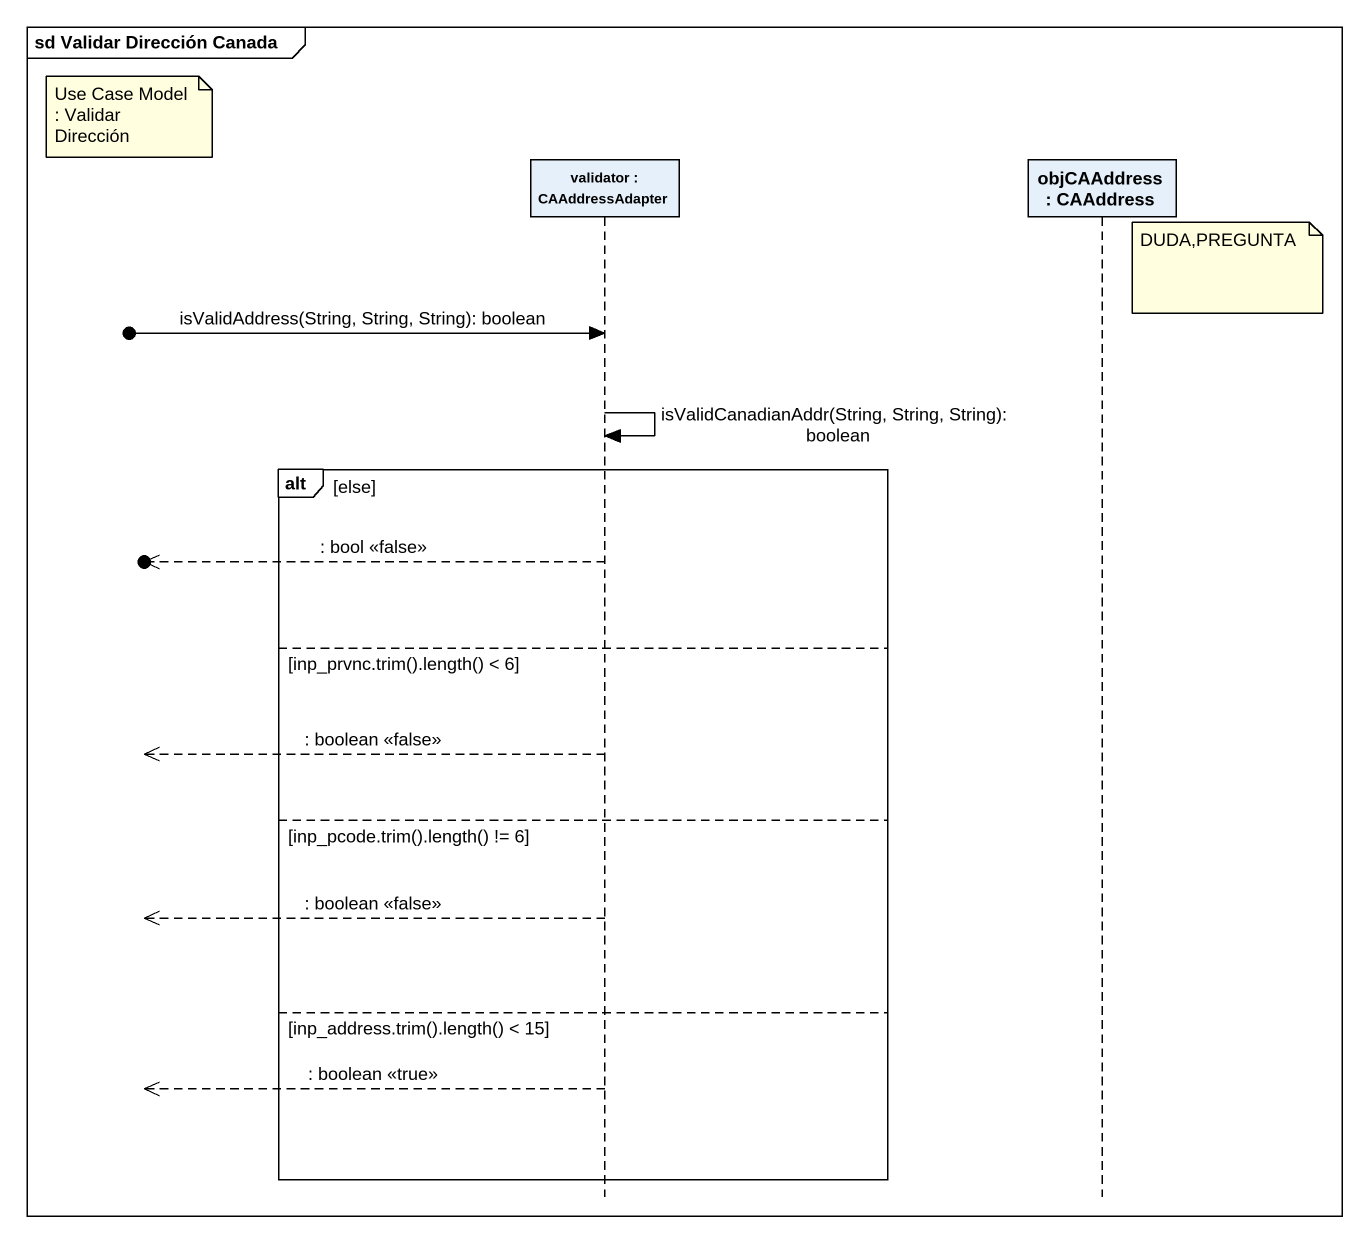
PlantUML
@startuml
mainframe sd Validar Dirección Canada
hide footbox
participant "validator : CAAddressAdapter" as validator
participant "objCAAddress : CAAddress" as objCAAddress

note left of validator : Use Case Model : Validar Dirección
note right of objCAAddress : DUDA,PREGUNTA
[o-> validator : isValidAddress(String, String, String): boolean
validator -> validator : isValidCanadianAddr(String, String, String): boolean
alt else
  [o<<-- validator : : bool <<false>>
else inp_prvnc.trim().length() < 6
  [o<<-- validator : : boolean <<false>>
else inp_pcode.trim().length() != 6
  [o<<-- validator : : boolean <<false>>
else inp_address.trim().length() < 15
  [o<<-- validator : : boolean <<true>>
end
@enduml
